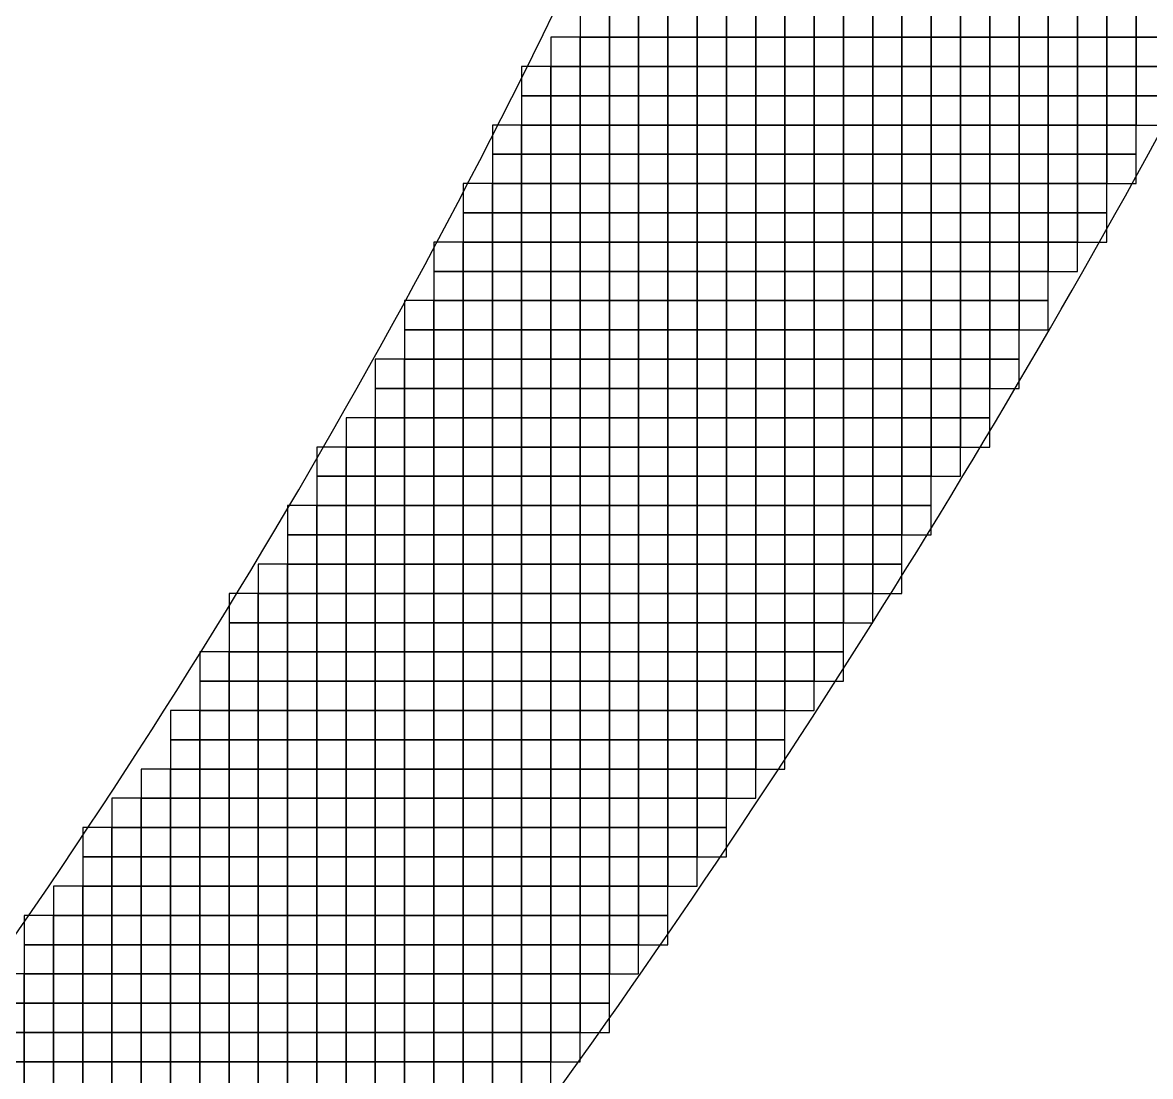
# Model space of a CAD drawing. Extents: x -160257 to 160150, y 7001 to 122208.
# Drawn here: x 114517 to 133791, y 21966 to 39966 of the extents above; entities that cross this region are included whole.
import ezdxf

# ---------------------------------------------------------------- set-up
doc = ezdxf.new("R2010")
doc.units = 0
doc.header["$LTSCALE"] = 1000
doc.header["$MEASUREMENT"] = 0
doc.layers.add('A-G-VISIBLE', color=9, linetype='Continuous')

# ---------------------------------------------------------------- blocks, each defined once
blk = doc.blocks.new('dasd')
at = {"layer": 'A-G-VISIBLE', "linetype": 'Continuous'}
for centre, radius, start, end in [((-132879.454, 42145.346), 121.404, 314.68966, 338.95615), ((-132898.334, 42165.736), 157.69, 318.2193, 335.49083)]:
    blk.add_arc(centre, radius, start, end, dxfattribs=at)

msp = doc.modelspace()

# ---------------------------------------------------------------- linework, layer by layer
at = {"elevation": 2850}
for points in [[(124045, 39716), (124545, 39716), (124545, 40216), (124045, 40216)], [(124545, 39716), (125045, 39716), (125045, 40216), (124545, 40216)], [(125045, 39716), (125545, 39716), (125545, 40216), (125045, 40216)], [(125545, 39716), (126045, 39716), (126045, 40216), (125545, 40216)], [(126045, 39716), (126545, 39716), (126545, 40216), (126045, 40216)], [(126545, 39716), (127045, 39716), (127045, 40216), (126545, 40216)], [(127045, 39716), (127545, 39716), (127545, 40216), (127045, 40216)], [(127545, 39716), (128045, 39716), (128045, 40216), (127545, 40216)], [(128045, 39716), (128545, 39716), (128545, 40216), (128045, 40216)], [(128545, 39716), (129045, 39716), (129045, 40216), (128545, 40216)], [(129045, 39716), (129545, 39716), (129545, 40216), (129045, 40216)], [(129545, 39716), (130045, 39716), (130045, 40216), (129545, 40216)], [(130045, 39716), (130545, 39716), (130545, 40216), (130045, 40216)], [(130545, 39716), (131045, 39716), (131045, 40216), (130545, 40216)], [(131045, 39716), (131545, 39716), (131545, 40216), (131045, 40216)], [(131545, 39716), (132045, 39716), (132045, 40216), (131545, 40216)], [(132045, 39716), (132545, 39716), (132545, 40216), (132045, 40216)], [(132545, 39716), (133045, 39716), (133045, 40216), (132545, 40216)], [(133045, 39716), (133545, 39716), (133545, 40216), (133045, 40216)], [(133545, 39716), (134045, 39716), (134045, 40216), (133545, 40216)], [(123545, 39216), (124045, 39216), (124045, 39716), (123545, 39716)], [(124045, 39216), (124545, 39216), (124545, 39716), (124045, 39716)], [(124545, 39216), (125045, 39216), (125045, 39716), (124545, 39716)], [(125045, 39216), (125545, 39216), (125545, 39716), (125045, 39716)], [(125545, 39216), (126045, 39216), (126045, 39716), (125545, 39716)], [(126045, 39216), (126545, 39216), (126545, 39716), (126045, 39716)], [(126545, 39216), (127045, 39216), (127045, 39716), (126545, 39716)], [(127045, 39216), (127545, 39216), (127545, 39716), (127045, 39716)], [(127545, 39216), (128045, 39216), (128045, 39716), (127545, 39716)], [(128045, 39216), (128545, 39216), (128545, 39716), (128045, 39716)], [(128545, 39216), (129045, 39216), (129045, 39716), (128545, 39716)], [(129045, 39216), (129545, 39216), (129545, 39716), (129045, 39716)], [(129545, 39216), (130045, 39216), (130045, 39716), (129545, 39716)], [(130045, 39216), (130545, 39216), (130545, 39716), (130045, 39716)], [(130545, 39216), (131045, 39216), (131045, 39716), (130545, 39716)], [(131045, 39216), (131545, 39216), (131545, 39716), (131045, 39716)], [(131545, 39216), (132045, 39216), (132045, 39716), (131545, 39716)], [(132045, 39216), (132545, 39216), (132545, 39716), (132045, 39716)], [(132545, 39216), (133045, 39216), (133045, 39716), (132545, 39716)], [(133045, 39216), (133545, 39216), (133545, 39716), (133045, 39716)], [(133545, 39216), (134045, 39216), (134045, 39716), (133545, 39716)], [(123045, 38716), (123545, 38716), (123545, 39216), (123045, 39216)], [(123545, 38716), (124045, 38716), (124045, 39216), (123545, 39216)], [(124045, 38716), (124545, 38716), (124545, 39216), (124045, 39216)], [(124545, 38716), (125045, 38716), (125045, 39216), (124545, 39216)], [(125045, 38716), (125545, 38716), (125545, 39216), (125045, 39216)], [(125545, 38716), (126045, 38716), (126045, 39216), (125545, 39216)], [(126045, 38716), (126545, 38716), (126545, 39216), (126045, 39216)], [(126545, 38716), (127045, 38716), (127045, 39216), (126545, 39216)], [(127045, 38716), (127545, 38716), (127545, 39216), (127045, 39216)], [(127545, 38716), (128045, 38716), (128045, 39216), (127545, 39216)], [(128045, 38716), (128545, 38716), (128545, 39216), (128045, 39216)], [(128545, 38716), (129045, 38716), (129045, 39216), (128545, 39216)], [(129045, 38716), (129545, 38716), (129545, 39216), (129045, 39216)], [(129545, 38716), (130045, 38716), (130045, 39216), (129545, 39216)], [(130045, 38716), (130545, 38716), (130545, 39216), (130045, 39216)], [(130545, 38716), (131045, 38716), (131045, 39216), (130545, 39216)], [(131045, 38716), (131545, 38716), (131545, 39216), (131045, 39216)], [(131545, 38716), (132045, 38716), (132045, 39216), (131545, 39216)], [(132045, 38716), (132545, 38716), (132545, 39216), (132045, 39216)], [(132545, 38716), (133045, 38716), (133045, 39216), (132545, 39216)], [(133045, 38716), (133545, 38716), (133545, 39216), (133045, 39216)], [(133545, 38716), (134045, 38716), (134045, 39216), (133545, 39216)], [(123045, 38216), (123545, 38216), (123545, 38716), (123045, 38716)], [(123545, 38216), (124045, 38216), (124045, 38716), (123545, 38716)], [(124045, 38216), (124545, 38216), (124545, 38716), (124045, 38716)], [(124545, 38216), (125045, 38216), (125045, 38716), (124545, 38716)], [(125045, 38216), (125545, 38216), (125545, 38716), (125045, 38716)], [(125545, 38216), (126045, 38216), (126045, 38716), (125545, 38716)], [(126045, 38216), (126545, 38216), (126545, 38716), (126045, 38716)], [(126545, 38216), (127045, 38216), (127045, 38716), (126545, 38716)], [(127045, 38216), (127545, 38216), (127545, 38716), (127045, 38716)], [(127545, 38216), (128045, 38216), (128045, 38716), (127545, 38716)], [(128045, 38216), (128545, 38216), (128545, 38716), (128045, 38716)], [(128545, 38216), (129045, 38216), (129045, 38716), (128545, 38716)], [(129045, 38216), (129545, 38216), (129545, 38716), (129045, 38716)], [(129545, 38216), (130045, 38216), (130045, 38716), (129545, 38716)], [(130045, 38216), (130545, 38216), (130545, 38716), (130045, 38716)], [(130545, 38216), (131045, 38216), (131045, 38716), (130545, 38716)], [(131045, 38216), (131545, 38216), (131545, 38716), (131045, 38716)], [(131545, 38216), (132045, 38216), (132045, 38716), (131545, 38716)], [(132045, 38216), (132545, 38216), (132545, 38716), (132045, 38716)], [(132545, 38216), (133045, 38216), (133045, 38716), (132545, 38716)], [(133045, 38216), (133545, 38216), (133545, 38716), (133045, 38716)], [(133545, 38216), (134045, 38216), (134045, 38716), (133545, 38716)], [(122545, 37716), (123045, 37716), (123045, 38216), (122545, 38216)], [(123045, 37716), (123545, 37716), (123545, 38216), (123045, 38216)], [(123545, 37716), (124045, 37716), (124045, 38216), (123545, 38216)], [(124045, 37716), (124545, 37716), (124545, 38216), (124045, 38216)], [(124545, 37716), (125045, 37716), (125045, 38216), (124545, 38216)], [(125045, 37716), (125545, 37716), (125545, 38216), (125045, 38216)], [(125545, 37716), (126045, 37716), (126045, 38216), (125545, 38216)], [(126045, 37716), (126545, 37716), (126545, 38216), (126045, 38216)], [(126545, 37716), (127045, 37716), (127045, 38216), (126545, 38216)], [(127045, 37716), (127545, 37716), (127545, 38216), (127045, 38216)], [(127545, 37716), (128045, 37716), (128045, 38216), (127545, 38216)], [(128045, 37716), (128545, 37716), (128545, 38216), (128045, 38216)], [(128545, 37716), (129045, 37716), (129045, 38216), (128545, 38216)], [(129045, 37716), (129545, 37716), (129545, 38216), (129045, 38216)], [(129545, 37716), (130045, 37716), (130045, 38216), (129545, 38216)], [(130045, 37716), (130545, 37716), (130545, 38216), (130045, 38216)], [(130545, 37716), (131045, 37716), (131045, 38216), (130545, 38216)], [(131045, 37716), (131545, 37716), (131545, 38216), (131045, 38216)], [(131545, 37716), (132045, 37716), (132045, 38216), (131545, 38216)], [(132045, 37716), (132545, 37716), (132545, 38216), (132045, 38216)], [(132545, 37716), (133045, 37716), (133045, 38216), (132545, 38216)], [(133045, 37716), (133545, 37716), (133545, 38216), (133045, 38216)], [(122545, 37216), (123045, 37216), (123045, 37716), (122545, 37716)], [(123045, 37216), (123545, 37216), (123545, 37716), (123045, 37716)], [(123545, 37216), (124045, 37216), (124045, 37716), (123545, 37716)], [(124045, 37216), (124545, 37216), (124545, 37716), (124045, 37716)], [(124545, 37216), (125045, 37216), (125045, 37716), (124545, 37716)], [(125045, 37216), (125545, 37216), (125545, 37716), (125045, 37716)], [(125545, 37216), (126045, 37216), (126045, 37716), (125545, 37716)], [(126045, 37216), (126545, 37216), (126545, 37716), (126045, 37716)], [(126545, 37216), (127045, 37216), (127045, 37716), (126545, 37716)], [(127045, 37216), (127545, 37216), (127545, 37716), (127045, 37716)], [(127545, 37216), (128045, 37216), (128045, 37716), (127545, 37716)], [(128045, 37216), (128545, 37216), (128545, 37716), (128045, 37716)], [(128545, 37216), (129045, 37216), (129045, 37716), (128545, 37716)], [(129045, 37216), (129545, 37216), (129545, 37716), (129045, 37716)], [(129545, 37216), (130045, 37216), (130045, 37716), (129545, 37716)], [(130045, 37216), (130545, 37216), (130545, 37716), (130045, 37716)], [(130545, 37216), (131045, 37216), (131045, 37716), (130545, 37716)], [(131045, 37216), (131545, 37216), (131545, 37716), (131045, 37716)], [(131545, 37216), (132045, 37216), (132045, 37716), (131545, 37716)], [(132045, 37216), (132545, 37216), (132545, 37716), (132045, 37716)], [(132545, 37216), (133045, 37216), (133045, 37716), (132545, 37716)], [(133045, 37216), (133545, 37216), (133545, 37716), (133045, 37716)], [(122045, 36716), (122545, 36716), (122545, 37216), (122045, 37216)], [(122545, 36716), (123045, 36716), (123045, 37216), (122545, 37216)], [(123045, 36716), (123545, 36716), (123545, 37216), (123045, 37216)], [(123545, 36716), (124045, 36716), (124045, 37216), (123545, 37216)], [(124045, 36716), (124545, 36716), (124545, 37216), (124045, 37216)], [(124545, 36716), (125045, 36716), (125045, 37216), (124545, 37216)], [(125045, 36716), (125545, 36716), (125545, 37216), (125045, 37216)], [(125545, 36716), (126045, 36716), (126045, 37216), (125545, 37216)], [(126045, 36716), (126545, 36716), (126545, 37216), (126045, 37216)], [(126545, 36716), (127045, 36716), (127045, 37216), (126545, 37216)], [(127045, 36716), (127545, 36716), (127545, 37216), (127045, 37216)], [(127545, 36716), (128045, 36716), (128045, 37216), (127545, 37216)], [(128045, 36716), (128545, 36716), (128545, 37216), (128045, 37216)], [(128545, 36716), (129045, 36716), (129045, 37216), (128545, 37216)], [(129045, 36716), (129545, 36716), (129545, 37216), (129045, 37216)], [(129545, 36716), (130045, 36716), (130045, 37216), (129545, 37216)], [(130045, 36716), (130545, 36716), (130545, 37216), (130045, 37216)], [(130545, 36716), (131045, 36716), (131045, 37216), (130545, 37216)], [(131045, 36716), (131545, 36716), (131545, 37216), (131045, 37216)], [(131545, 36716), (132045, 36716), (132045, 37216), (131545, 37216)], [(132045, 36716), (132545, 36716), (132545, 37216), (132045, 37216)], [(132545, 36716), (133045, 36716), (133045, 37216), (132545, 37216)], [(122045, 36216), (122545, 36216), (122545, 36716), (122045, 36716)], [(122545, 36216), (123045, 36216), (123045, 36716), (122545, 36716)], [(123045, 36216), (123545, 36216), (123545, 36716), (123045, 36716)], [(123545, 36216), (124045, 36216), (124045, 36716), (123545, 36716)], [(124045, 36216), (124545, 36216), (124545, 36716), (124045, 36716)], [(124545, 36216), (125045, 36216), (125045, 36716), (124545, 36716)], [(125045, 36216), (125545, 36216), (125545, 36716), (125045, 36716)], [(125545, 36216), (126045, 36216), (126045, 36716), (125545, 36716)], [(126045, 36216), (126545, 36216), (126545, 36716), (126045, 36716)], [(126545, 36216), (127045, 36216), (127045, 36716), (126545, 36716)], [(127045, 36216), (127545, 36216), (127545, 36716), (127045, 36716)], [(127545, 36216), (128045, 36216), (128045, 36716), (127545, 36716)], [(128045, 36216), (128545, 36216), (128545, 36716), (128045, 36716)], [(128545, 36216), (129045, 36216), (129045, 36716), (128545, 36716)], [(129045, 36216), (129545, 36216), (129545, 36716), (129045, 36716)], [(129545, 36216), (130045, 36216), (130045, 36716), (129545, 36716)], [(130045, 36216), (130545, 36216), (130545, 36716), (130045, 36716)], [(130545, 36216), (131045, 36216), (131045, 36716), (130545, 36716)], [(131045, 36216), (131545, 36216), (131545, 36716), (131045, 36716)], [(131545, 36216), (132045, 36216), (132045, 36716), (131545, 36716)], [(132045, 36216), (132545, 36216), (132545, 36716), (132045, 36716)], [(132545, 36216), (133045, 36216), (133045, 36716), (132545, 36716)], [(121545, 35716), (122045, 35716), (122045, 36216), (121545, 36216)], [(122045, 35716), (122545, 35716), (122545, 36216), (122045, 36216)], [(122545, 35716), (123045, 35716), (123045, 36216), (122545, 36216)], [(123045, 35716), (123545, 35716), (123545, 36216), (123045, 36216)], [(123545, 35716), (124045, 35716), (124045, 36216), (123545, 36216)], [(124045, 35716), (124545, 35716), (124545, 36216), (124045, 36216)], [(124545, 35716), (125045, 35716), (125045, 36216), (124545, 36216)], [(125045, 35716), (125545, 35716), (125545, 36216), (125045, 36216)], [(125545, 35716), (126045, 35716), (126045, 36216), (125545, 36216)], [(126045, 35716), (126545, 35716), (126545, 36216), (126045, 36216)], [(126545, 35716), (127045, 35716), (127045, 36216), (126545, 36216)], [(127045, 35716), (127545, 35716), (127545, 36216), (127045, 36216)], [(127545, 35716), (128045, 35716), (128045, 36216), (127545, 36216)], [(128045, 35716), (128545, 35716), (128545, 36216), (128045, 36216)], [(128545, 35716), (129045, 35716), (129045, 36216), (128545, 36216)], [(129045, 35716), (129545, 35716), (129545, 36216), (129045, 36216)], [(129545, 35716), (130045, 35716), (130045, 36216), (129545, 36216)], [(130045, 35716), (130545, 35716), (130545, 36216), (130045, 36216)], [(130545, 35716), (131045, 35716), (131045, 36216), (130545, 36216)], [(131045, 35716), (131545, 35716), (131545, 36216), (131045, 36216)], [(131545, 35716), (132045, 35716), (132045, 36216), (131545, 36216)], [(132045, 35716), (132545, 35716), (132545, 36216), (132045, 36216)], [(121545, 35216), (122045, 35216), (122045, 35716), (121545, 35716)], [(122045, 35216), (122545, 35216), (122545, 35716), (122045, 35716)], [(122545, 35216), (123045, 35216), (123045, 35716), (122545, 35716)], [(123045, 35216), (123545, 35216), (123545, 35716), (123045, 35716)], [(123545, 35216), (124045, 35216), (124045, 35716), (123545, 35716)], [(124045, 35216), (124545, 35216), (124545, 35716), (124045, 35716)], [(124545, 35216), (125045, 35216), (125045, 35716), (124545, 35716)], [(125045, 35216), (125545, 35216), (125545, 35716), (125045, 35716)], [(125545, 35216), (126045, 35216), (126045, 35716), (125545, 35716)], [(126045, 35216), (126545, 35216), (126545, 35716), (126045, 35716)], [(126545, 35216), (127045, 35216), (127045, 35716), (126545, 35716)], [(127045, 35216), (127545, 35216), (127545, 35716), (127045, 35716)], [(127545, 35216), (128045, 35216), (128045, 35716), (127545, 35716)], [(128045, 35216), (128545, 35216), (128545, 35716), (128045, 35716)], [(128545, 35216), (129045, 35216), (129045, 35716), (128545, 35716)], [(129045, 35216), (129545, 35216), (129545, 35716), (129045, 35716)], [(129545, 35216), (130045, 35216), (130045, 35716), (129545, 35716)], [(130045, 35216), (130545, 35216), (130545, 35716), (130045, 35716)], [(130545, 35216), (131045, 35216), (131045, 35716), (130545, 35716)], [(131045, 35216), (131545, 35216), (131545, 35716), (131045, 35716)], [(131545, 35216), (132045, 35216), (132045, 35716), (131545, 35716)], [(121045, 34716), (121545, 34716), (121545, 35216), (121045, 35216)], [(121545, 34716), (122045, 34716), (122045, 35216), (121545, 35216)], [(122045, 34716), (122545, 34716), (122545, 35216), (122045, 35216)], [(122545, 34716), (123045, 34716), (123045, 35216), (122545, 35216)], [(123045, 34716), (123545, 34716), (123545, 35216), (123045, 35216)], [(123545, 34716), (124045, 34716), (124045, 35216), (123545, 35216)], [(124045, 34716), (124545, 34716), (124545, 35216), (124045, 35216)], [(124545, 34716), (125045, 34716), (125045, 35216), (124545, 35216)], [(125045, 34716), (125545, 34716), (125545, 35216), (125045, 35216)], [(125545, 34716), (126045, 34716), (126045, 35216), (125545, 35216)], [(126045, 34716), (126545, 34716), (126545, 35216), (126045, 35216)], [(126545, 34716), (127045, 34716), (127045, 35216), (126545, 35216)], [(127045, 34716), (127545, 34716), (127545, 35216), (127045, 35216)], [(127545, 34716), (128045, 34716), (128045, 35216), (127545, 35216)], [(128045, 34716), (128545, 34716), (128545, 35216), (128045, 35216)], [(128545, 34716), (129045, 34716), (129045, 35216), (128545, 35216)], [(129045, 34716), (129545, 34716), (129545, 35216), (129045, 35216)], [(129545, 34716), (130045, 34716), (130045, 35216), (129545, 35216)], [(130045, 34716), (130545, 34716), (130545, 35216), (130045, 35216)], [(130545, 34716), (131045, 34716), (131045, 35216), (130545, 35216)], [(131045, 34716), (131545, 34716), (131545, 35216), (131045, 35216)], [(131545, 34716), (132045, 34716), (132045, 35216), (131545, 35216)], [(121045, 34216), (121545, 34216), (121545, 34716), (121045, 34716)], [(121545, 34216), (122045, 34216), (122045, 34716), (121545, 34716)], [(122045, 34216), (122545, 34216), (122545, 34716), (122045, 34716)], [(122545, 34216), (123045, 34216), (123045, 34716), (122545, 34716)], [(123045, 34216), (123545, 34216), (123545, 34716), (123045, 34716)], [(123545, 34216), (124045, 34216), (124045, 34716), (123545, 34716)], [(124045, 34216), (124545, 34216), (124545, 34716), (124045, 34716)], [(124545, 34216), (125045, 34216), (125045, 34716), (124545, 34716)], [(125045, 34216), (125545, 34216), (125545, 34716), (125045, 34716)], [(125545, 34216), (126045, 34216), (126045, 34716), (125545, 34716)], [(126045, 34216), (126545, 34216), (126545, 34716), (126045, 34716)], [(126545, 34216), (127045, 34216), (127045, 34716), (126545, 34716)], [(127045, 34216), (127545, 34216), (127545, 34716), (127045, 34716)], [(127545, 34216), (128045, 34216), (128045, 34716), (127545, 34716)], [(128045, 34216), (128545, 34216), (128545, 34716), (128045, 34716)], [(128545, 34216), (129045, 34216), (129045, 34716), (128545, 34716)], [(129045, 34216), (129545, 34216), (129545, 34716), (129045, 34716)], [(129545, 34216), (130045, 34216), (130045, 34716), (129545, 34716)], [(130045, 34216), (130545, 34216), (130545, 34716), (130045, 34716)], [(130545, 34216), (131045, 34216), (131045, 34716), (130545, 34716)], [(131045, 34216), (131545, 34216), (131545, 34716), (131045, 34716)], [(120545, 33716), (121045, 33716), (121045, 34216), (120545, 34216)], [(121045, 33716), (121545, 33716), (121545, 34216), (121045, 34216)], [(121545, 33716), (122045, 33716), (122045, 34216), (121545, 34216)], [(122045, 33716), (122545, 33716), (122545, 34216), (122045, 34216)], [(122545, 33716), (123045, 33716), (123045, 34216), (122545, 34216)], [(123045, 33716), (123545, 33716), (123545, 34216), (123045, 34216)], [(123545, 33716), (124045, 33716), (124045, 34216), (123545, 34216)], [(124045, 33716), (124545, 33716), (124545, 34216), (124045, 34216)], [(124545, 33716), (125045, 33716), (125045, 34216), (124545, 34216)], [(125045, 33716), (125545, 33716), (125545, 34216), (125045, 34216)], [(125545, 33716), (126045, 33716), (126045, 34216), (125545, 34216)], [(126045, 33716), (126545, 33716), (126545, 34216), (126045, 34216)], [(126545, 33716), (127045, 33716), (127045, 34216), (126545, 34216)], [(127045, 33716), (127545, 33716), (127545, 34216), (127045, 34216)], [(127545, 33716), (128045, 33716), (128045, 34216), (127545, 34216)], [(128045, 33716), (128545, 33716), (128545, 34216), (128045, 34216)], [(128545, 33716), (129045, 33716), (129045, 34216), (128545, 34216)], [(129045, 33716), (129545, 33716), (129545, 34216), (129045, 34216)], [(129545, 33716), (130045, 33716), (130045, 34216), (129545, 34216)], [(130045, 33716), (130545, 33716), (130545, 34216), (130045, 34216)], [(130545, 33716), (131045, 33716), (131045, 34216), (130545, 34216)], [(131045, 33716), (131545, 33716), (131545, 34216), (131045, 34216)], [(120545, 33216), (121045, 33216), (121045, 33716), (120545, 33716)], [(121045, 33216), (121545, 33216), (121545, 33716), (121045, 33716)], [(121545, 33216), (122045, 33216), (122045, 33716), (121545, 33716)], [(122045, 33216), (122545, 33216), (122545, 33716), (122045, 33716)], [(122545, 33216), (123045, 33216), (123045, 33716), (122545, 33716)], [(123045, 33216), (123545, 33216), (123545, 33716), (123045, 33716)], [(123545, 33216), (124045, 33216), (124045, 33716), (123545, 33716)], [(124045, 33216), (124545, 33216), (124545, 33716), (124045, 33716)], [(124545, 33216), (125045, 33216), (125045, 33716), (124545, 33716)], [(125045, 33216), (125545, 33216), (125545, 33716), (125045, 33716)], [(125545, 33216), (126045, 33216), (126045, 33716), (125545, 33716)], [(126045, 33216), (126545, 33216), (126545, 33716), (126045, 33716)], [(126545, 33216), (127045, 33216), (127045, 33716), (126545, 33716)], [(127045, 33216), (127545, 33216), (127545, 33716), (127045, 33716)], [(127545, 33216), (128045, 33216), (128045, 33716), (127545, 33716)], [(128045, 33216), (128545, 33216), (128545, 33716), (128045, 33716)], [(128545, 33216), (129045, 33216), (129045, 33716), (128545, 33716)], [(129045, 33216), (129545, 33216), (129545, 33716), (129045, 33716)], [(129545, 33216), (130045, 33216), (130045, 33716), (129545, 33716)], [(130045, 33216), (130545, 33216), (130545, 33716), (130045, 33716)], [(130545, 33216), (131045, 33216), (131045, 33716), (130545, 33716)], [(120045, 32716), (120545, 32716), (120545, 33216), (120045, 33216)], [(120545, 32716), (121045, 32716), (121045, 33216), (120545, 33216)], [(121045, 32716), (121545, 32716), (121545, 33216), (121045, 33216)], [(121545, 32716), (122045, 32716), (122045, 33216), (121545, 33216)], [(122045, 32716), (122545, 32716), (122545, 33216), (122045, 33216)], [(122545, 32716), (123045, 32716), (123045, 33216), (122545, 33216)], [(123045, 32716), (123545, 32716), (123545, 33216), (123045, 33216)], [(123545, 32716), (124045, 32716), (124045, 33216), (123545, 33216)], [(124045, 32716), (124545, 32716), (124545, 33216), (124045, 33216)], [(124545, 32716), (125045, 32716), (125045, 33216), (124545, 33216)], [(125045, 32716), (125545, 32716), (125545, 33216), (125045, 33216)], [(125545, 32716), (126045, 32716), (126045, 33216), (125545, 33216)], [(126045, 32716), (126545, 32716), (126545, 33216), (126045, 33216)], [(126545, 32716), (127045, 32716), (127045, 33216), (126545, 33216)], [(127045, 32716), (127545, 32716), (127545, 33216), (127045, 33216)], [(127545, 32716), (128045, 32716), (128045, 33216), (127545, 33216)], [(128045, 32716), (128545, 32716), (128545, 33216), (128045, 33216)], [(128545, 32716), (129045, 32716), (129045, 33216), (128545, 33216)], [(129045, 32716), (129545, 32716), (129545, 33216), (129045, 33216)], [(129545, 32716), (130045, 32716), (130045, 33216), (129545, 33216)], [(130045, 32716), (130545, 32716), (130545, 33216), (130045, 33216)], [(130545, 32716), (131045, 32716), (131045, 33216), (130545, 33216)], [(119545, 32216), (120045, 32216), (120045, 32716), (119545, 32716)], [(120045, 32216), (120545, 32216), (120545, 32716), (120045, 32716)], [(120545, 32216), (121045, 32216), (121045, 32716), (120545, 32716)], [(121045, 32216), (121545, 32216), (121545, 32716), (121045, 32716)], [(121545, 32216), (122045, 32216), (122045, 32716), (121545, 32716)], [(122045, 32216), (122545, 32216), (122545, 32716), (122045, 32716)], [(122545, 32216), (123045, 32216), (123045, 32716), (122545, 32716)], [(123045, 32216), (123545, 32216), (123545, 32716), (123045, 32716)], [(123545, 32216), (124045, 32216), (124045, 32716), (123545, 32716)], [(124045, 32216), (124545, 32216), (124545, 32716), (124045, 32716)], [(124545, 32216), (125045, 32216), (125045, 32716), (124545, 32716)], [(125045, 32216), (125545, 32216), (125545, 32716), (125045, 32716)], [(125545, 32216), (126045, 32216), (126045, 32716), (125545, 32716)], [(126045, 32216), (126545, 32216), (126545, 32716), (126045, 32716)], [(126545, 32216), (127045, 32216), (127045, 32716), (126545, 32716)], [(127045, 32216), (127545, 32216), (127545, 32716), (127045, 32716)], [(127545, 32216), (128045, 32216), (128045, 32716), (127545, 32716)], [(128045, 32216), (128545, 32216), (128545, 32716), (128045, 32716)], [(128545, 32216), (129045, 32216), (129045, 32716), (128545, 32716)], [(129045, 32216), (129545, 32216), (129545, 32716), (129045, 32716)], [(129545, 32216), (130045, 32216), (130045, 32716), (129545, 32716)], [(130045, 32216), (130545, 32216), (130545, 32716), (130045, 32716)], [(119545, 31716), (120045, 31716), (120045, 32216), (119545, 32216)], [(120045, 31716), (120545, 31716), (120545, 32216), (120045, 32216)], [(120545, 31716), (121045, 31716), (121045, 32216), (120545, 32216)], [(121045, 31716), (121545, 31716), (121545, 32216), (121045, 32216)], [(121545, 31716), (122045, 31716), (122045, 32216), (121545, 32216)], [(122045, 31716), (122545, 31716), (122545, 32216), (122045, 32216)], [(122545, 31716), (123045, 31716), (123045, 32216), (122545, 32216)], [(123045, 31716), (123545, 31716), (123545, 32216), (123045, 32216)], [(123545, 31716), (124045, 31716), (124045, 32216), (123545, 32216)], [(124045, 31716), (124545, 31716), (124545, 32216), (124045, 32216)], [(124545, 31716), (125045, 31716), (125045, 32216), (124545, 32216)], [(125045, 31716), (125545, 31716), (125545, 32216), (125045, 32216)], [(125545, 31716), (126045, 31716), (126045, 32216), (125545, 32216)], [(126045, 31716), (126545, 31716), (126545, 32216), (126045, 32216)], [(126545, 31716), (127045, 31716), (127045, 32216), (126545, 32216)], [(127045, 31716), (127545, 31716), (127545, 32216), (127045, 32216)], [(127545, 31716), (128045, 31716), (128045, 32216), (127545, 32216)], [(128045, 31716), (128545, 31716), (128545, 32216), (128045, 32216)], [(128545, 31716), (129045, 31716), (129045, 32216), (128545, 32216)], [(129045, 31716), (129545, 31716), (129545, 32216), (129045, 32216)], [(129545, 31716), (130045, 31716), (130045, 32216), (129545, 32216)], [(119045, 31216), (119545, 31216), (119545, 31716), (119045, 31716)], [(119545, 31216), (120045, 31216), (120045, 31716), (119545, 31716)], [(120045, 31216), (120545, 31216), (120545, 31716), (120045, 31716)], [(120545, 31216), (121045, 31216), (121045, 31716), (120545, 31716)], [(121045, 31216), (121545, 31216), (121545, 31716), (121045, 31716)], [(121545, 31216), (122045, 31216), (122045, 31716), (121545, 31716)], [(122045, 31216), (122545, 31216), (122545, 31716), (122045, 31716)], [(122545, 31216), (123045, 31216), (123045, 31716), (122545, 31716)], [(123045, 31216), (123545, 31216), (123545, 31716), (123045, 31716)], [(123545, 31216), (124045, 31216), (124045, 31716), (123545, 31716)], [(124045, 31216), (124545, 31216), (124545, 31716), (124045, 31716)], [(124545, 31216), (125045, 31216), (125045, 31716), (124545, 31716)], [(125045, 31216), (125545, 31216), (125545, 31716), (125045, 31716)], [(125545, 31216), (126045, 31216), (126045, 31716), (125545, 31716)], [(126045, 31216), (126545, 31216), (126545, 31716), (126045, 31716)], [(126545, 31216), (127045, 31216), (127045, 31716), (126545, 31716)], [(127045, 31216), (127545, 31216), (127545, 31716), (127045, 31716)], [(127545, 31216), (128045, 31216), (128045, 31716), (127545, 31716)], [(128045, 31216), (128545, 31216), (128545, 31716), (128045, 31716)], [(128545, 31216), (129045, 31216), (129045, 31716), (128545, 31716)], [(129045, 31216), (129545, 31216), (129545, 31716), (129045, 31716)], [(129545, 31216), (130045, 31216), (130045, 31716), (129545, 31716)], [(119045, 30716), (119545, 30716), (119545, 31216), (119045, 31216)], [(119545, 30716), (120045, 30716), (120045, 31216), (119545, 31216)], [(120045, 30716), (120545, 30716), (120545, 31216), (120045, 31216)], [(120545, 30716), (121045, 30716), (121045, 31216), (120545, 31216)], [(121045, 30716), (121545, 30716), (121545, 31216), (121045, 31216)], [(121545, 30716), (122045, 30716), (122045, 31216), (121545, 31216)], [(122045, 30716), (122545, 30716), (122545, 31216), (122045, 31216)], [(122545, 30716), (123045, 30716), (123045, 31216), (122545, 31216)], [(123045, 30716), (123545, 30716), (123545, 31216), (123045, 31216)], [(123545, 30716), (124045, 30716), (124045, 31216), (123545, 31216)], [(124045, 30716), (124545, 30716), (124545, 31216), (124045, 31216)], [(124545, 30716), (125045, 30716), (125045, 31216), (124545, 31216)], [(125045, 30716), (125545, 30716), (125545, 31216), (125045, 31216)], [(125545, 30716), (126045, 30716), (126045, 31216), (125545, 31216)], [(126045, 30716), (126545, 30716), (126545, 31216), (126045, 31216)], [(126545, 30716), (127045, 30716), (127045, 31216), (126545, 31216)], [(127045, 30716), (127545, 30716), (127545, 31216), (127045, 31216)], [(127545, 30716), (128045, 30716), (128045, 31216), (127545, 31216)], [(128045, 30716), (128545, 30716), (128545, 31216), (128045, 31216)], [(128545, 30716), (129045, 30716), (129045, 31216), (128545, 31216)], [(129045, 30716), (129545, 30716), (129545, 31216), (129045, 31216)], [(118545, 30216), (119045, 30216), (119045, 30716), (118545, 30716)], [(119045, 30216), (119545, 30216), (119545, 30716), (119045, 30716)], [(119545, 30216), (120045, 30216), (120045, 30716), (119545, 30716)], [(120045, 30216), (120545, 30216), (120545, 30716), (120045, 30716)], [(120545, 30216), (121045, 30216), (121045, 30716), (120545, 30716)], [(121045, 30216), (121545, 30216), (121545, 30716), (121045, 30716)], [(121545, 30216), (122045, 30216), (122045, 30716), (121545, 30716)], [(122045, 30216), (122545, 30216), (122545, 30716), (122045, 30716)], [(122545, 30216), (123045, 30216), (123045, 30716), (122545, 30716)], [(123045, 30216), (123545, 30216), (123545, 30716), (123045, 30716)], [(123545, 30216), (124045, 30216), (124045, 30716), (123545, 30716)], [(124045, 30216), (124545, 30216), (124545, 30716), (124045, 30716)], [(124545, 30216), (125045, 30216), (125045, 30716), (124545, 30716)], [(125045, 30216), (125545, 30216), (125545, 30716), (125045, 30716)], [(125545, 30216), (126045, 30216), (126045, 30716), (125545, 30716)], [(126045, 30216), (126545, 30216), (126545, 30716), (126045, 30716)], [(126545, 30216), (127045, 30216), (127045, 30716), (126545, 30716)], [(127045, 30216), (127545, 30216), (127545, 30716), (127045, 30716)], [(127545, 30216), (128045, 30216), (128045, 30716), (127545, 30716)], [(128045, 30216), (128545, 30216), (128545, 30716), (128045, 30716)], [(128545, 30216), (129045, 30216), (129045, 30716), (128545, 30716)], [(129045, 30216), (129545, 30216), (129545, 30716), (129045, 30716)], [(118045, 29716), (118545, 29716), (118545, 30216), (118045, 30216)], [(118545, 29716), (119045, 29716), (119045, 30216), (118545, 30216)], [(119045, 29716), (119545, 29716), (119545, 30216), (119045, 30216)], [(119545, 29716), (120045, 29716), (120045, 30216), (119545, 30216)], [(120045, 29716), (120545, 29716), (120545, 30216), (120045, 30216)], [(120545, 29716), (121045, 29716), (121045, 30216), (120545, 30216)], [(121045, 29716), (121545, 29716), (121545, 30216), (121045, 30216)], [(121545, 29716), (122045, 29716), (122045, 30216), (121545, 30216)], [(122045, 29716), (122545, 29716), (122545, 30216), (122045, 30216)], [(122545, 29716), (123045, 29716), (123045, 30216), (122545, 30216)], [(123045, 29716), (123545, 29716), (123545, 30216), (123045, 30216)], [(123545, 29716), (124045, 29716), (124045, 30216), (123545, 30216)], [(124045, 29716), (124545, 29716), (124545, 30216), (124045, 30216)], [(124545, 29716), (125045, 29716), (125045, 30216), (124545, 30216)], [(125045, 29716), (125545, 29716), (125545, 30216), (125045, 30216)], [(125545, 29716), (126045, 29716), (126045, 30216), (125545, 30216)], [(126045, 29716), (126545, 29716), (126545, 30216), (126045, 30216)], [(126545, 29716), (127045, 29716), (127045, 30216), (126545, 30216)], [(127045, 29716), (127545, 29716), (127545, 30216), (127045, 30216)], [(127545, 29716), (128045, 29716), (128045, 30216), (127545, 30216)], [(128045, 29716), (128545, 29716), (128545, 30216), (128045, 30216)], [(128545, 29716), (129045, 29716), (129045, 30216), (128545, 30216)], [(118045, 29216), (118545, 29216), (118545, 29716), (118045, 29716)], [(118545, 29216), (119045, 29216), (119045, 29716), (118545, 29716)], [(119045, 29216), (119545, 29216), (119545, 29716), (119045, 29716)], [(119545, 29216), (120045, 29216), (120045, 29716), (119545, 29716)], [(120045, 29216), (120545, 29216), (120545, 29716), (120045, 29716)], [(120545, 29216), (121045, 29216), (121045, 29716), (120545, 29716)], [(121045, 29216), (121545, 29216), (121545, 29716), (121045, 29716)], [(121545, 29216), (122045, 29216), (122045, 29716), (121545, 29716)], [(122045, 29216), (122545, 29216), (122545, 29716), (122045, 29716)], [(122545, 29216), (123045, 29216), (123045, 29716), (122545, 29716)], [(123045, 29216), (123545, 29216), (123545, 29716), (123045, 29716)], [(123545, 29216), (124045, 29216), (124045, 29716), (123545, 29716)], [(124045, 29216), (124545, 29216), (124545, 29716), (124045, 29716)], [(124545, 29216), (125045, 29216), (125045, 29716), (124545, 29716)], [(125045, 29216), (125545, 29216), (125545, 29716), (125045, 29716)], [(125545, 29216), (126045, 29216), (126045, 29716), (125545, 29716)], [(126045, 29216), (126545, 29216), (126545, 29716), (126045, 29716)], [(126545, 29216), (127045, 29216), (127045, 29716), (126545, 29716)], [(127045, 29216), (127545, 29216), (127545, 29716), (127045, 29716)], [(127545, 29216), (128045, 29216), (128045, 29716), (127545, 29716)], [(128045, 29216), (128545, 29216), (128545, 29716), (128045, 29716)], [(117545, 28716), (118045, 28716), (118045, 29216), (117545, 29216)], [(118045, 28716), (118545, 28716), (118545, 29216), (118045, 29216)], [(118545, 28716), (119045, 28716), (119045, 29216), (118545, 29216)], [(119045, 28716), (119545, 28716), (119545, 29216), (119045, 29216)], [(119545, 28716), (120045, 28716), (120045, 29216), (119545, 29216)], [(120045, 28716), (120545, 28716), (120545, 29216), (120045, 29216)], [(120545, 28716), (121045, 28716), (121045, 29216), (120545, 29216)], [(121045, 28716), (121545, 28716), (121545, 29216), (121045, 29216)], [(121545, 28716), (122045, 28716), (122045, 29216), (121545, 29216)], [(122045, 28716), (122545, 28716), (122545, 29216), (122045, 29216)], [(122545, 28716), (123045, 28716), (123045, 29216), (122545, 29216)], [(123045, 28716), (123545, 28716), (123545, 29216), (123045, 29216)], [(123545, 28716), (124045, 28716), (124045, 29216), (123545, 29216)], [(124045, 28716), (124545, 28716), (124545, 29216), (124045, 29216)], [(124545, 28716), (125045, 28716), (125045, 29216), (124545, 29216)], [(125045, 28716), (125545, 28716), (125545, 29216), (125045, 29216)], [(125545, 28716), (126045, 28716), (126045, 29216), (125545, 29216)], [(126045, 28716), (126545, 28716), (126545, 29216), (126045, 29216)], [(126545, 28716), (127045, 28716), (127045, 29216), (126545, 29216)], [(127045, 28716), (127545, 28716), (127545, 29216), (127045, 29216)], [(127545, 28716), (128045, 28716), (128045, 29216), (127545, 29216)], [(128045, 28716), (128545, 28716), (128545, 29216), (128045, 29216)], [(117545, 28216), (118045, 28216), (118045, 28716), (117545, 28716)], [(118045, 28216), (118545, 28216), (118545, 28716), (118045, 28716)], [(118545, 28216), (119045, 28216), (119045, 28716), (118545, 28716)], [(119045, 28216), (119545, 28216), (119545, 28716), (119045, 28716)], [(119545, 28216), (120045, 28216), (120045, 28716), (119545, 28716)], [(120045, 28216), (120545, 28216), (120545, 28716), (120045, 28716)], [(120545, 28216), (121045, 28216), (121045, 28716), (120545, 28716)], [(121045, 28216), (121545, 28216), (121545, 28716), (121045, 28716)], [(121545, 28216), (122045, 28216), (122045, 28716), (121545, 28716)], [(122045, 28216), (122545, 28216), (122545, 28716), (122045, 28716)], [(122545, 28216), (123045, 28216), (123045, 28716), (122545, 28716)], [(123045, 28216), (123545, 28216), (123545, 28716), (123045, 28716)], [(123545, 28216), (124045, 28216), (124045, 28716), (123545, 28716)], [(124045, 28216), (124545, 28216), (124545, 28716), (124045, 28716)], [(124545, 28216), (125045, 28216), (125045, 28716), (124545, 28716)], [(125045, 28216), (125545, 28216), (125545, 28716), (125045, 28716)], [(125545, 28216), (126045, 28216), (126045, 28716), (125545, 28716)], [(126045, 28216), (126545, 28216), (126545, 28716), (126045, 28716)], [(126545, 28216), (127045, 28216), (127045, 28716), (126545, 28716)], [(127045, 28216), (127545, 28216), (127545, 28716), (127045, 28716)], [(127545, 28216), (128045, 28216), (128045, 28716), (127545, 28716)], [(117045, 27716), (117545, 27716), (117545, 28216), (117045, 28216)], [(117545, 27716), (118045, 27716), (118045, 28216), (117545, 28216)], [(118045, 27716), (118545, 27716), (118545, 28216), (118045, 28216)], [(118545, 27716), (119045, 27716), (119045, 28216), (118545, 28216)], [(119045, 27716), (119545, 27716), (119545, 28216), (119045, 28216)], [(119545, 27716), (120045, 27716), (120045, 28216), (119545, 28216)], [(120045, 27716), (120545, 27716), (120545, 28216), (120045, 28216)], [(120545, 27716), (121045, 27716), (121045, 28216), (120545, 28216)], [(121045, 27716), (121545, 27716), (121545, 28216), (121045, 28216)], [(121545, 27716), (122045, 27716), (122045, 28216), (121545, 28216)], [(122045, 27716), (122545, 27716), (122545, 28216), (122045, 28216)], [(122545, 27716), (123045, 27716), (123045, 28216), (122545, 28216)], [(123045, 27716), (123545, 27716), (123545, 28216), (123045, 28216)], [(123545, 27716), (124045, 27716), (124045, 28216), (123545, 28216)], [(124045, 27716), (124545, 27716), (124545, 28216), (124045, 28216)], [(124545, 27716), (125045, 27716), (125045, 28216), (124545, 28216)], [(125045, 27716), (125545, 27716), (125545, 28216), (125045, 28216)], [(125545, 27716), (126045, 27716), (126045, 28216), (125545, 28216)], [(126045, 27716), (126545, 27716), (126545, 28216), (126045, 28216)], [(126545, 27716), (127045, 27716), (127045, 28216), (126545, 28216)], [(127045, 27716), (127545, 27716), (127545, 28216), (127045, 28216)], [(117045, 27216), (117545, 27216), (117545, 27716), (117045, 27716)], [(117545, 27216), (118045, 27216), (118045, 27716), (117545, 27716)], [(118045, 27216), (118545, 27216), (118545, 27716), (118045, 27716)], [(118545, 27216), (119045, 27216), (119045, 27716), (118545, 27716)], [(119045, 27216), (119545, 27216), (119545, 27716), (119045, 27716)], [(119545, 27216), (120045, 27216), (120045, 27716), (119545, 27716)], [(120045, 27216), (120545, 27216), (120545, 27716), (120045, 27716)], [(120545, 27216), (121045, 27216), (121045, 27716), (120545, 27716)], [(121045, 27216), (121545, 27216), (121545, 27716), (121045, 27716)], [(121545, 27216), (122045, 27216), (122045, 27716), (121545, 27716)], [(122045, 27216), (122545, 27216), (122545, 27716), (122045, 27716)], [(122545, 27216), (123045, 27216), (123045, 27716), (122545, 27716)], [(123045, 27216), (123545, 27216), (123545, 27716), (123045, 27716)], [(123545, 27216), (124045, 27216), (124045, 27716), (123545, 27716)], [(124045, 27216), (124545, 27216), (124545, 27716), (124045, 27716)], [(124545, 27216), (125045, 27216), (125045, 27716), (124545, 27716)], [(125045, 27216), (125545, 27216), (125545, 27716), (125045, 27716)], [(125545, 27216), (126045, 27216), (126045, 27716), (125545, 27716)], [(126045, 27216), (126545, 27216), (126545, 27716), (126045, 27716)], [(126545, 27216), (127045, 27216), (127045, 27716), (126545, 27716)], [(127045, 27216), (127545, 27216), (127545, 27716), (127045, 27716)], [(116545, 26716), (117045, 26716), (117045, 27216), (116545, 27216)], [(117045, 26716), (117545, 26716), (117545, 27216), (117045, 27216)], [(117545, 26716), (118045, 26716), (118045, 27216), (117545, 27216)], [(118045, 26716), (118545, 26716), (118545, 27216), (118045, 27216)], [(118545, 26716), (119045, 26716), (119045, 27216), (118545, 27216)], [(119045, 26716), (119545, 26716), (119545, 27216), (119045, 27216)], [(119545, 26716), (120045, 26716), (120045, 27216), (119545, 27216)], [(120045, 26716), (120545, 26716), (120545, 27216), (120045, 27216)], [(120545, 26716), (121045, 26716), (121045, 27216), (120545, 27216)], [(121045, 26716), (121545, 26716), (121545, 27216), (121045, 27216)], [(121545, 26716), (122045, 26716), (122045, 27216), (121545, 27216)], [(122045, 26716), (122545, 26716), (122545, 27216), (122045, 27216)], [(122545, 26716), (123045, 26716), (123045, 27216), (122545, 27216)], [(123045, 26716), (123545, 26716), (123545, 27216), (123045, 27216)], [(123545, 26716), (124045, 26716), (124045, 27216), (123545, 27216)], [(124045, 26716), (124545, 26716), (124545, 27216), (124045, 27216)], [(124545, 26716), (125045, 26716), (125045, 27216), (124545, 27216)], [(125045, 26716), (125545, 26716), (125545, 27216), (125045, 27216)], [(125545, 26716), (126045, 26716), (126045, 27216), (125545, 27216)], [(126045, 26716), (126545, 26716), (126545, 27216), (126045, 27216)], [(126545, 26716), (127045, 26716), (127045, 27216), (126545, 27216)], [(116045, 26216), (116545, 26216), (116545, 26716), (116045, 26716)], [(116545, 26216), (117045, 26216), (117045, 26716), (116545, 26716)], [(117045, 26216), (117545, 26216), (117545, 26716), (117045, 26716)], [(117545, 26216), (118045, 26216), (118045, 26716), (117545, 26716)], [(118045, 26216), (118545, 26216), (118545, 26716), (118045, 26716)], [(118545, 26216), (119045, 26216), (119045, 26716), (118545, 26716)], [(119045, 26216), (119545, 26216), (119545, 26716), (119045, 26716)], [(119545, 26216), (120045, 26216), (120045, 26716), (119545, 26716)], [(120045, 26216), (120545, 26216), (120545, 26716), (120045, 26716)], [(120545, 26216), (121045, 26216), (121045, 26716), (120545, 26716)], [(121045, 26216), (121545, 26216), (121545, 26716), (121045, 26716)], [(121545, 26216), (122045, 26216), (122045, 26716), (121545, 26716)], [(122045, 26216), (122545, 26216), (122545, 26716), (122045, 26716)], [(122545, 26216), (123045, 26216), (123045, 26716), (122545, 26716)], [(123045, 26216), (123545, 26216), (123545, 26716), (123045, 26716)], [(123545, 26216), (124045, 26216), (124045, 26716), (123545, 26716)], [(124045, 26216), (124545, 26216), (124545, 26716), (124045, 26716)], [(124545, 26216), (125045, 26216), (125045, 26716), (124545, 26716)], [(125045, 26216), (125545, 26216), (125545, 26716), (125045, 26716)], [(125545, 26216), (126045, 26216), (126045, 26716), (125545, 26716)], [(126045, 26216), (126545, 26216), (126545, 26716), (126045, 26716)], [(115545, 25716), (116045, 25716), (116045, 26216), (115545, 26216)], [(116045, 25716), (116545, 25716), (116545, 26216), (116045, 26216)], [(116545, 25716), (117045, 25716), (117045, 26216), (116545, 26216)], [(117045, 25716), (117545, 25716), (117545, 26216), (117045, 26216)], [(117545, 25716), (118045, 25716), (118045, 26216), (117545, 26216)], [(118045, 25716), (118545, 25716), (118545, 26216), (118045, 26216)], [(118545, 25716), (119045, 25716), (119045, 26216), (118545, 26216)], [(119045, 25716), (119545, 25716), (119545, 26216), (119045, 26216)], [(119545, 25716), (120045, 25716), (120045, 26216), (119545, 26216)], [(120045, 25716), (120545, 25716), (120545, 26216), (120045, 26216)], [(120545, 25716), (121045, 25716), (121045, 26216), (120545, 26216)], [(121045, 25716), (121545, 25716), (121545, 26216), (121045, 26216)], [(121545, 25716), (122045, 25716), (122045, 26216), (121545, 26216)], [(122045, 25716), (122545, 25716), (122545, 26216), (122045, 26216)], [(122545, 25716), (123045, 25716), (123045, 26216), (122545, 26216)], [(123045, 25716), (123545, 25716), (123545, 26216), (123045, 26216)], [(123545, 25716), (124045, 25716), (124045, 26216), (123545, 26216)], [(124045, 25716), (124545, 25716), (124545, 26216), (124045, 26216)], [(124545, 25716), (125045, 25716), (125045, 26216), (124545, 26216)], [(125045, 25716), (125545, 25716), (125545, 26216), (125045, 26216)], [(125545, 25716), (126045, 25716), (126045, 26216), (125545, 26216)], [(126045, 25716), (126545, 25716), (126545, 26216), (126045, 26216)], [(115545, 25216), (116045, 25216), (116045, 25716), (115545, 25716)], [(116045, 25216), (116545, 25216), (116545, 25716), (116045, 25716)], [(116545, 25216), (117045, 25216), (117045, 25716), (116545, 25716)], [(117045, 25216), (117545, 25216), (117545, 25716), (117045, 25716)], [(117545, 25216), (118045, 25216), (118045, 25716), (117545, 25716)], [(118045, 25216), (118545, 25216), (118545, 25716), (118045, 25716)], [(118545, 25216), (119045, 25216), (119045, 25716), (118545, 25716)], [(119045, 25216), (119545, 25216), (119545, 25716), (119045, 25716)], [(119545, 25216), (120045, 25216), (120045, 25716), (119545, 25716)], [(120045, 25216), (120545, 25216), (120545, 25716), (120045, 25716)], [(120545, 25216), (121045, 25216), (121045, 25716), (120545, 25716)], [(121045, 25216), (121545, 25216), (121545, 25716), (121045, 25716)], [(121545, 25216), (122045, 25216), (122045, 25716), (121545, 25716)], [(122045, 25216), (122545, 25216), (122545, 25716), (122045, 25716)], [(122545, 25216), (123045, 25216), (123045, 25716), (122545, 25716)], [(123045, 25216), (123545, 25216), (123545, 25716), (123045, 25716)], [(123545, 25216), (124045, 25216), (124045, 25716), (123545, 25716)], [(124045, 25216), (124545, 25216), (124545, 25716), (124045, 25716)], [(124545, 25216), (125045, 25216), (125045, 25716), (124545, 25716)], [(125045, 25216), (125545, 25216), (125545, 25716), (125045, 25716)], [(125545, 25216), (126045, 25216), (126045, 25716), (125545, 25716)], [(115045, 24716), (115545, 24716), (115545, 25216), (115045, 25216)], [(115545, 24716), (116045, 24716), (116045, 25216), (115545, 25216)], [(116045, 24716), (116545, 24716), (116545, 25216), (116045, 25216)], [(116545, 24716), (117045, 24716), (117045, 25216), (116545, 25216)], [(117045, 24716), (117545, 24716), (117545, 25216), (117045, 25216)], [(117545, 24716), (118045, 24716), (118045, 25216), (117545, 25216)], [(118045, 24716), (118545, 24716), (118545, 25216), (118045, 25216)], [(118545, 24716), (119045, 24716), (119045, 25216), (118545, 25216)], [(119045, 24716), (119545, 24716), (119545, 25216), (119045, 25216)], [(119545, 24716), (120045, 24716), (120045, 25216), (119545, 25216)], [(120045, 24716), (120545, 24716), (120545, 25216), (120045, 25216)], [(120545, 24716), (121045, 24716), (121045, 25216), (120545, 25216)], [(121045, 24716), (121545, 24716), (121545, 25216), (121045, 25216)], [(121545, 24716), (122045, 24716), (122045, 25216), (121545, 25216)], [(122045, 24716), (122545, 24716), (122545, 25216), (122045, 25216)], [(122545, 24716), (123045, 24716), (123045, 25216), (122545, 25216)], [(123045, 24716), (123545, 24716), (123545, 25216), (123045, 25216)], [(123545, 24716), (124045, 24716), (124045, 25216), (123545, 25216)], [(124045, 24716), (124545, 24716), (124545, 25216), (124045, 25216)], [(124545, 24716), (125045, 24716), (125045, 25216), (124545, 25216)], [(125045, 24716), (125545, 24716), (125545, 25216), (125045, 25216)], [(114545, 24216), (115045, 24216), (115045, 24716), (114545, 24716)], [(115045, 24216), (115545, 24216), (115545, 24716), (115045, 24716)], [(115545, 24216), (116045, 24216), (116045, 24716), (115545, 24716)], [(116045, 24216), (116545, 24216), (116545, 24716), (116045, 24716)], [(116545, 24216), (117045, 24216), (117045, 24716), (116545, 24716)], [(117045, 24216), (117545, 24216), (117545, 24716), (117045, 24716)], [(117545, 24216), (118045, 24216), (118045, 24716), (117545, 24716)], [(118045, 24216), (118545, 24216), (118545, 24716), (118045, 24716)], [(118545, 24216), (119045, 24216), (119045, 24716), (118545, 24716)], [(119045, 24216), (119545, 24216), (119545, 24716), (119045, 24716)], [(119545, 24216), (120045, 24216), (120045, 24716), (119545, 24716)], [(120045, 24216), (120545, 24216), (120545, 24716), (120045, 24716)], [(120545, 24216), (121045, 24216), (121045, 24716), (120545, 24716)], [(121045, 24216), (121545, 24216), (121545, 24716), (121045, 24716)], [(121545, 24216), (122045, 24216), (122045, 24716), (121545, 24716)], [(122045, 24216), (122545, 24216), (122545, 24716), (122045, 24716)], [(122545, 24216), (123045, 24216), (123045, 24716), (122545, 24716)], [(123045, 24216), (123545, 24216), (123545, 24716), (123045, 24716)], [(123545, 24216), (124045, 24216), (124045, 24716), (123545, 24716)], [(124045, 24216), (124545, 24216), (124545, 24716), (124045, 24716)], [(124545, 24216), (125045, 24216), (125045, 24716), (124545, 24716)], [(125045, 24216), (125545, 24216), (125545, 24716), (125045, 24716)], [(114545, 23716), (115045, 23716), (115045, 24216), (114545, 24216)], [(115045, 23716), (115545, 23716), (115545, 24216), (115045, 24216)], [(115545, 23716), (116045, 23716), (116045, 24216), (115545, 24216)], [(116045, 23716), (116545, 23716), (116545, 24216), (116045, 24216)], [(116545, 23716), (117045, 23716), (117045, 24216), (116545, 24216)], [(117045, 23716), (117545, 23716), (117545, 24216), (117045, 24216)], [(117545, 23716), (118045, 23716), (118045, 24216), (117545, 24216)], [(118045, 23716), (118545, 23716), (118545, 24216), (118045, 24216)], [(118545, 23716), (119045, 23716), (119045, 24216), (118545, 24216)], [(119045, 23716), (119545, 23716), (119545, 24216), (119045, 24216)], [(119545, 23716), (120045, 23716), (120045, 24216), (119545, 24216)], [(120045, 23716), (120545, 23716), (120545, 24216), (120045, 24216)], [(120545, 23716), (121045, 23716), (121045, 24216), (120545, 24216)], [(121045, 23716), (121545, 23716), (121545, 24216), (121045, 24216)], [(121545, 23716), (122045, 23716), (122045, 24216), (121545, 24216)], [(122045, 23716), (122545, 23716), (122545, 24216), (122045, 24216)], [(122545, 23716), (123045, 23716), (123045, 24216), (122545, 24216)], [(123045, 23716), (123545, 23716), (123545, 24216), (123045, 24216)], [(123545, 23716), (124045, 23716), (124045, 24216), (123545, 24216)], [(124045, 23716), (124545, 23716), (124545, 24216), (124045, 24216)], [(124545, 23716), (125045, 23716), (125045, 24216), (124545, 24216)], [(114045, 23216), (114545, 23216), (114545, 23716), (114045, 23716)], [(114545, 23216), (115045, 23216), (115045, 23716), (114545, 23716)], [(115045, 23216), (115545, 23216), (115545, 23716), (115045, 23716)], [(115545, 23216), (116045, 23216), (116045, 23716), (115545, 23716)], [(116045, 23216), (116545, 23216), (116545, 23716), (116045, 23716)], [(116545, 23216), (117045, 23216), (117045, 23716), (116545, 23716)], [(117045, 23216), (117545, 23216), (117545, 23716), (117045, 23716)], [(117545, 23216), (118045, 23216), (118045, 23716), (117545, 23716)], [(118045, 23216), (118545, 23216), (118545, 23716), (118045, 23716)], [(118545, 23216), (119045, 23216), (119045, 23716), (118545, 23716)], [(119045, 23216), (119545, 23216), (119545, 23716), (119045, 23716)], [(119545, 23216), (120045, 23216), (120045, 23716), (119545, 23716)], [(120045, 23216), (120545, 23216), (120545, 23716), (120045, 23716)], [(120545, 23216), (121045, 23216), (121045, 23716), (120545, 23716)], [(121045, 23216), (121545, 23216), (121545, 23716), (121045, 23716)], [(121545, 23216), (122045, 23216), (122045, 23716), (121545, 23716)], [(122045, 23216), (122545, 23216), (122545, 23716), (122045, 23716)], [(122545, 23216), (123045, 23216), (123045, 23716), (122545, 23716)], [(123045, 23216), (123545, 23216), (123545, 23716), (123045, 23716)], [(123545, 23216), (124045, 23216), (124045, 23716), (123545, 23716)], [(124045, 23216), (124545, 23216), (124545, 23716), (124045, 23716)], [(114045, 22716), (114545, 22716), (114545, 23216), (114045, 23216)], [(114545, 22716), (115045, 22716), (115045, 23216), (114545, 23216)], [(115045, 22716), (115545, 22716), (115545, 23216), (115045, 23216)], [(115545, 22716), (116045, 22716), (116045, 23216), (115545, 23216)], [(116045, 22716), (116545, 22716), (116545, 23216), (116045, 23216)], [(116545, 22716), (117045, 22716), (117045, 23216), (116545, 23216)], [(117045, 22716), (117545, 22716), (117545, 23216), (117045, 23216)], [(117545, 22716), (118045, 22716), (118045, 23216), (117545, 23216)], [(118045, 22716), (118545, 22716), (118545, 23216), (118045, 23216)], [(118545, 22716), (119045, 22716), (119045, 23216), (118545, 23216)], [(119045, 22716), (119545, 22716), (119545, 23216), (119045, 23216)], [(119545, 22716), (120045, 22716), (120045, 23216), (119545, 23216)], [(120045, 22716), (120545, 22716), (120545, 23216), (120045, 23216)], [(120545, 22716), (121045, 22716), (121045, 23216), (120545, 23216)], [(121045, 22716), (121545, 22716), (121545, 23216), (121045, 23216)], [(121545, 22716), (122045, 22716), (122045, 23216), (121545, 23216)], [(122045, 22716), (122545, 22716), (122545, 23216), (122045, 23216)], [(122545, 22716), (123045, 22716), (123045, 23216), (122545, 23216)], [(123045, 22716), (123545, 22716), (123545, 23216), (123045, 23216)], [(123545, 22716), (124045, 22716), (124045, 23216), (123545, 23216)], [(124045, 22716), (124545, 22716), (124545, 23216), (124045, 23216)], [(114045, 22216), (114545, 22216), (114545, 22716), (114045, 22716)], [(114545, 22216), (115045, 22216), (115045, 22716), (114545, 22716)], [(115045, 22216), (115545, 22216), (115545, 22716), (115045, 22716)], [(115545, 22216), (116045, 22216), (116045, 22716), (115545, 22716)], [(116045, 22216), (116545, 22216), (116545, 22716), (116045, 22716)], [(116545, 22216), (117045, 22216), (117045, 22716), (116545, 22716)], [(117045, 22216), (117545, 22216), (117545, 22716), (117045, 22716)], [(117545, 22216), (118045, 22216), (118045, 22716), (117545, 22716)], [(118045, 22216), (118545, 22216), (118545, 22716), (118045, 22716)], [(118545, 22216), (119045, 22216), (119045, 22716), (118545, 22716)], [(119045, 22216), (119545, 22216), (119545, 22716), (119045, 22716)], [(119545, 22216), (120045, 22216), (120045, 22716), (119545, 22716)], [(120045, 22216), (120545, 22216), (120545, 22716), (120045, 22716)], [(120545, 22216), (121045, 22216), (121045, 22716), (120545, 22716)], [(121045, 22216), (121545, 22216), (121545, 22716), (121045, 22716)], [(121545, 22216), (122045, 22216), (122045, 22716), (121545, 22716)], [(122045, 22216), (122545, 22216), (122545, 22716), (122045, 22716)], [(122545, 22216), (123045, 22216), (123045, 22716), (122545, 22716)], [(123045, 22216), (123545, 22216), (123545, 22716), (123045, 22716)], [(123545, 22216), (124045, 22216), (124045, 22716), (123545, 22716)], [(114045, 21716), (114545, 21716), (114545, 22216), (114045, 22216)], [(114545, 21716), (115045, 21716), (115045, 22216), (114545, 22216)], [(115045, 21716), (115545, 21716), (115545, 22216), (115045, 22216)], [(115545, 21716), (116045, 21716), (116045, 22216), (115545, 22216)], [(116045, 21716), (116545, 21716), (116545, 22216), (116045, 22216)], [(116545, 21716), (117045, 21716), (117045, 22216), (116545, 22216)], [(117045, 21716), (117545, 21716), (117545, 22216), (117045, 22216)], [(117545, 21716), (118045, 21716), (118045, 22216), (117545, 22216)], [(118045, 21716), (118545, 21716), (118545, 22216), (118045, 22216)], [(118545, 21716), (119045, 21716), (119045, 22216), (118545, 22216)], [(119045, 21716), (119545, 21716), (119545, 22216), (119045, 22216)], [(119545, 21716), (120045, 21716), (120045, 22216), (119545, 22216)], [(120045, 21716), (120545, 21716), (120545, 22216), (120045, 22216)], [(120545, 21716), (121045, 21716), (121045, 22216), (120545, 22216)], [(121045, 21716), (121545, 21716), (121545, 22216), (121045, 22216)], [(121545, 21716), (122045, 21716), (122045, 22216), (121545, 22216)], [(122045, 21716), (122545, 21716), (122545, 22216), (122045, 22216)], [(122545, 21716), (123045, 21716), (123045, 22216), (122545, 22216)], [(123045, 21716), (123545, 21716), (123545, 22216), (123045, 22216)]]:
    msp.add_lwpolyline(points, close=True, dxfattribs=at)

# ---------------------------------------------------------------- block references
at = {"xscale": 1000, "yscale": 1000, "zscale": 1000}
msp.add_blockref('dasd', (132893911, -42052037, 2850), dxfattribs=at)

doc.saveas('drawing.dxf')
